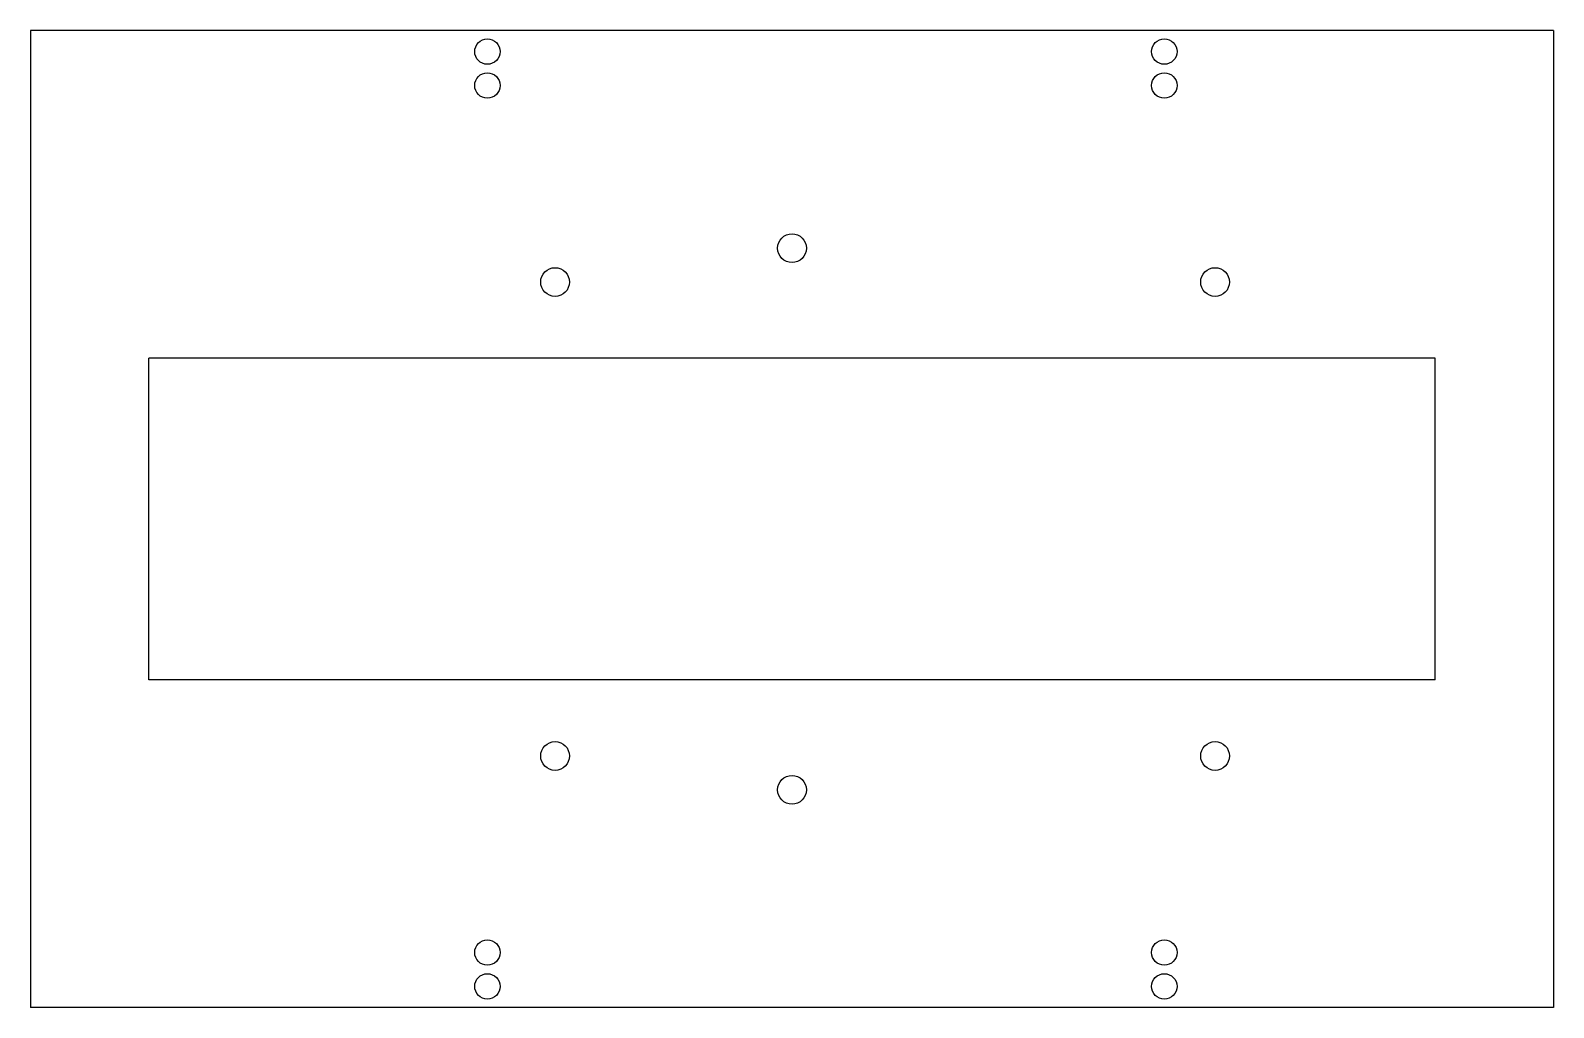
# Model space of a CAD drawing. Header units: millimetres. Extents: x 0 to 180, y 0 to 115.
import ezdxf

# ---------------------------------------------------------------- set-up
doc = ezdxf.new("R2010")
doc.units = ezdxf.units.MM
doc.layers.add('CUT', color=7, linetype='CONTINUOUS')

msp = doc.modelspace()

# ---------------------------------------------------------------- linework, layer by layer
at = {"layer": 'CUT'}
for p, q in [((0, 115.46), (0, 0)), ((180, 115.46), (0, 115.46)), ((180, 115.46), (180, 0)), ((14, 38.73), (14, 76.73)), ((166, 76.73), (14, 76.73)), ((166, 38.73), (166, 76.73)), ((166, 38.73), (14, 38.73)), ((180, 0), (0, 0))]:
    msp.add_line(p, q, dxfattribs=at)
for centre, radius in [((54, 112.96), 1.5), ((134, 112.96), 1.5), ((54, 108.96), 1.5), ((134, 108.96), 1.5), ((90, 89.73), 1.7), ((62, 85.73), 1.7), ((140, 85.73), 1.7), ((62, 29.73), 1.7), ((140, 29.73), 1.7), ((90, 25.73), 1.7), ((54, 6.5), 1.5), ((134, 6.5), 1.5), ((54, 2.5), 1.5), ((134, 2.5), 1.5)]:
    msp.add_circle(centre, radius, dxfattribs=at)

doc.saveas('drawing.dxf')
